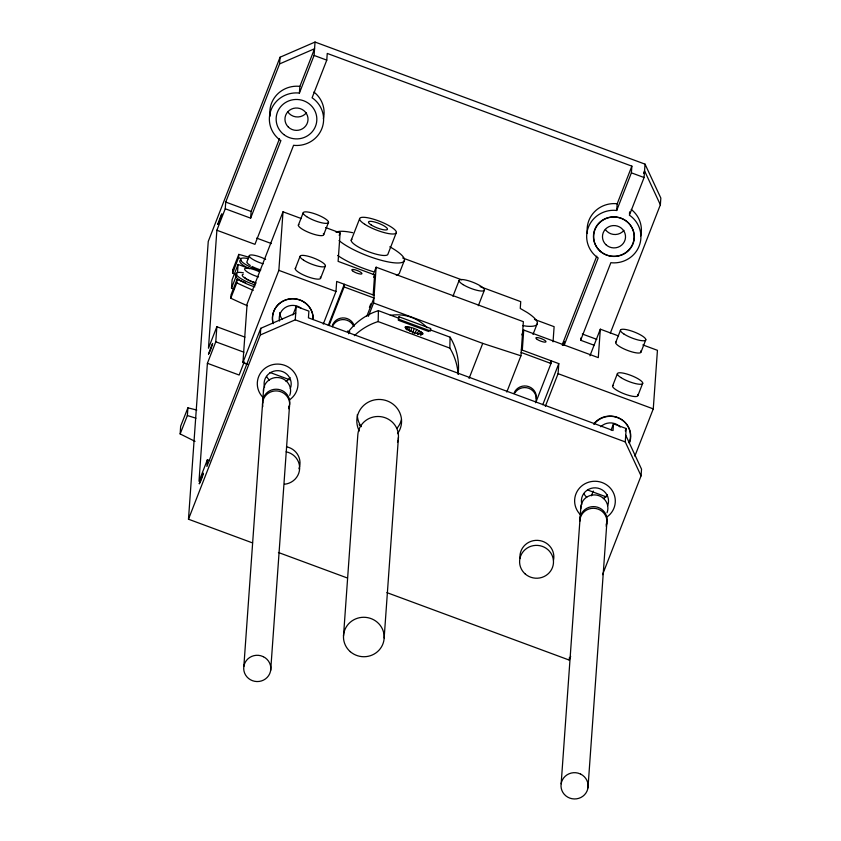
<?xml version="1.0" encoding="UTF-8"?>
<svg xmlns="http://www.w3.org/2000/svg" width="841" height="841" viewBox="0 0 841 841"><rect width="100%" height="100%" fill="white"/><g stroke="black" fill="none" stroke-linecap="round" stroke-linejoin="round"><path stroke-width="1.26" d="M348.595 333.709L348.647 331.533L349.824 329.977A61.057 59.627 1.4 0 1 376.789 311.181L378.418 310.676L398.382 318.066L398.34 320.242L428.847 331.533M458.114 374.066A61.057 59.627 1.4 0 0 450.713 349.541L449.83 348.111L378.156 321.588L378.418 310.676M449.83 348.111L450.082 337.188L430.119 329.798M458.24 374.277L458.461 370.166A61.057 59.627 1.4 0 0 450.965 338.618L450.082 337.188M411.186 331.27L411.396 327.527L405.656 326.728L405.215 327.191L406.161 329.241M195.049 441.367L180.163 433.935L180.647 426.219L187.911 407.832L196.815 410.061M180.163 433.935L187.364 415.528L187.911 407.832M252.552 542.918L188.479 519.212L208.253 241.43L280.074 57.22L315.039 42.05L645.036 164.142L660.837 198.098L660.364 204.794L610.314 333.173M244.92 337.125L216.852 326.739L215.78 341.793L207.401 363.291L199.002 481.262L207.38 459.764L209.798 460.658M280.074 57.22L279.601 63.916L225.735 202.071L225.251 208.768L216.873 230.255L208.473 348.227L216.852 326.739M207.38 459.764L206.907 466.461L260.773 328.305L295.738 313.136M247.296 305.693A132.962 31.485 21.3 0 1 233.325 299.407L230.781 298.198L231.023 294.855L237.004 279.506L245.572 282.671M233.945 289.062L231.496 288.158L232.095 279.79L238.077 264.442L247.874 268.069M235.017 274.008L232.568 273.104L232.81 269.751L238.791 254.403L239.748 254.644A132.962 31.485 21.3 0 1 248.232 257.02M230.781 298.198L236.773 282.839L237.004 279.506M237.488 272.81L238.077 264.442M232.568 273.104L238.56 257.745L238.791 254.403M225.251 208.768L250.639 218.155L251.112 211.469L279.475 138.733M247.864 364.29L242.944 362.471L247.107 303.906L283.018 211.795L301.246 218.534M188.479 519.212L260.3 334.991L260.773 328.305M243.848 666.387L262.676 401.998M262.802 400.327L263.632 388.605M242.944 362.471L278.855 270.36L283.018 211.795M250.639 218.155L280.894 140.573L279.538 139.648A27.133 26.292 4.1 0 1 271.107 109.793A27.133 26.292 4.1 0 1 297.756 92.931L299.396 93.109L299.869 86.413L314.555 48.746L279.601 63.916M260.3 334.991L295.254 319.822L296.211 306.439L308.899 311.138L308.426 317.824L613.036 430.529L613.51 423.832L626.209 428.532L625.252 441.914L641.063 475.869L602.534 574.687M299.396 93.109L314.082 55.432L315.039 42.05M270.676 670.466L289.504 406.077M216.873 230.255L254.949 244.342L293.583 145.272L295.223 145.451A27.133 26.292 4.1 0 0 321.872 128.578A27.133 26.292 4.1 0 0 313.441 98.733L312.085 97.808L326.771 60.132L327.254 53.435L631.864 166.14L631.391 172.836L616.695 210.502L615.055 210.324A27.133 26.292 4.1 0 0 588.406 227.196A27.133 26.292 4.1 0 0 596.837 257.041L598.193 257.966L564.332 344.821M323.249 324.121L335.969 291.491L336.684 281.451L374.129 295.307M325.551 227.533L340.132 232.925L338.114 261.372L374.602 274.87L373.173 294.949M329.041 325.604L344.116 286.949L344.305 284.269L328.295 325.341M343.506 635.996L357.803 435.196A20.352 19.721 4.1 0 1 380.132 416.589A20.352 19.721 4.1 0 1 398.245 439.265M368.4 316.29L373.583 303.002L376.137 267.196L523.365 321.672L520.926 355.806L506.797 392.043M384.158 638.014L398.455 437.215M522.303 350.129L523.733 330.05L598.298 357.635L600.327 329.188L618.555 335.937M535.927 402.145L550.992 363.491L551.191 360.821L550.245 363.228M553.042 341.814L554.114 326.676L534.456 319.401M545.357 406.298L558.077 373.667L558.792 363.627L521.357 349.782M593.935 345.167L580.637 340.248L580.795 338.019M386.871 592.611L569.241 660.08L569.42 657.462M561.157 783.78L579.985 519.391M580.101 517.72L580.931 506.009M616.695 210.502L617.178 203.816L631.864 166.14M587.975 787.859L606.803 523.47M629.467 214.087L629.625 211.858M580.637 340.248L610.881 262.665L612.532 262.844A27.133 26.292 4.1 0 0 639.181 245.982A27.133 26.292 4.1 0 0 630.739 216.126L629.394 215.201L644.08 177.525L645.036 164.142M641.063 475.869L641.536 469.173L625.725 435.228M634.839 456.158L653.268 408.894L657.441 350.319L642.86 344.926M412.689 333.036L414.14 328.442L411.396 327.527M563.134 345.43L564.132 341.635L562.356 345.388M231.496 288.158L236.1 276.353M246.865 262.003L249.262 255.853M244.258 361.893L239.138 375.033L207.401 363.291M298.355 225.199L303.138 212.91M295.254 268.7L300.037 256.421M323.732 234.586L328.526 222.308M292.889 314.944L296.211 306.439M320.642 278.098L325.425 265.809M339.196 235.343L340.132 232.925M351.202 240.326L359.58 218.839M373.309 274.439L376.137 267.196M373.656 277.288L374.602 274.87M396.384 232.452L388.006 253.95A19.669 4.657 21.3 0 1 366.865 251.06A19.669 4.657 21.3 0 1 351.916 239.307M369.42 307.385L370.839 303.769M366.876 316.1L373.94 297.987L344.116 286.949M404.51 260.048L399.717 272.326A37.309 8.841 21.3 0 1 396.174 275.007M452.942 296.305L459.07 280.589M478.329 305.704L484.458 289.977M469.078 378.418L482.734 343.391L520.926 355.806M521.851 334.886L523.733 330.05M533.005 334.424L537.367 323.259M562.429 344.242L596.763 256.169M542.781 404.71L558.792 363.627M643.607 173.267L644.553 170.839L660.364 204.794M589.962 355.775L600.327 329.188M615.654 342.592L620.448 330.313M612.553 386.103L617.347 373.814M641.042 351.98L645.825 339.701M611.144 429.909L613.51 423.832M591.423 495.812L593.283 491.028M637.941 395.491L642.734 383.212M625.262 430.96L626.209 428.532M569.241 660.08L570.661 656.422M414.256 333.667L416.884 329.556L422.56 332.973L422.529 334.234L420.511 335.086M416.589 333.467L419.354 330.765M417.683 334.413L421.309 331.943M420.532 334.035L422.56 332.973M420.878 334.697L422.981 333.772M378.156 321.588L376.526 322.092A61.057 59.627 1.4 0 0 354.376 335.685M422.529 334.234C416.411 333.972 409.42 331.732 405.215 327.191M299.869 86.413L298.229 86.234A27.133 26.292 4.1 0 0 270.108 116.1M617.178 203.816L615.528 203.627A27.133 26.292 4.1 0 0 587.407 233.493M522.597 325.541L526.119 326.129A39.275 9.304 21.3 0 0 527.086 312.421L520.253 308.458L520.737 301.646L480.158 286.634M232.81 269.751L233.766 270.003M187.364 415.528L195.953 418.198M314.082 55.432L326.771 60.132M631.391 172.836L644.08 177.525M402.702 257.977L461.72 279.811M225.735 202.071L251.112 211.469M582.319 334.003L596.826 339.375M256.663 238.108L271.401 243.564M521.168 352.463L550.992 363.491M373.583 303.002L482.734 343.391M278.855 270.36L335.969 291.491M558.077 373.667L653.268 408.894M238.56 257.745L241.01 258.66M347.438 331.081L349.877 331.985M295.254 319.822L625.252 441.914M215.78 341.793L243.848 352.179M270.035 372.489L289.746 379.785M587.796 490.061L606.277 496.894M243.259 362.818L246.886 364.164M278.424 552.495L347.438 578.019M414.14 328.442L416.884 329.556M236.773 282.839L239.317 284.058A132.962 31.485 21.3 0 0 253.278 290.334M405.656 326.728L406.97 329.924M406.939 326.623L407.917 329.851M408.915 326.897L409.535 331.102M398.056 440.285A20.352 19.721 4.1 0 1 397.509 442.271M515.028 392.694A11.532 11.175 4.1 0 1 535.528 402.765M514.072 393.104A11.532 11.175 4.1 0 1 536.253 398.834M360.947 426.145A61.057 59.627 1.4 0 1 359.054 424.716M332.342 326.771A11.532 11.175 4.1 0 1 353.378 325.677M332.468 325.099A11.532 11.175 4.1 0 1 354.376 326.182M390.34 315.375A40.368 39.107 4.1 0 1 427.133 327.727M320.263 277.067A13.572 3.217 21.3 0 1 307.711 276.742A13.572 3.217 21.3 0 1 295.748 267.995M323.365 233.556A13.572 3.217 21.3 0 1 310.802 233.241A13.572 3.217 21.3 0 1 298.849 224.484M640.663 350.96A13.572 3.217 21.3 0 1 628.111 350.634A13.572 3.217 21.3 0 1 616.148 341.888M637.573 394.461A13.572 3.217 21.3 0 1 625.01 394.145A13.572 3.217 21.3 0 1 613.047 385.388M273.178 323.512A20.352 19.721 4.1 0 1 290.565 298.776A20.352 19.721 4.1 0 1 313.136 319.391M594.219 423.391A20.352 19.721 4.1 0 1 620.185 418.692A20.352 19.721 4.1 0 1 629.152 442.829M593.862 424.463A20.352 19.721 4.1 0 1 619.996 418.681A20.352 19.721 4.1 0 1 629.425 443.07M600.747 426.744A13.572 13.151 4.1 0 1 620.259 427.049M282.187 319.38A13.572 13.151 4.1 0 1 279.717 312.526M273.157 323.648A20.352 19.721 4.1 0 1 290.534 298.912A20.352 19.721 4.1 0 1 313.104 319.527M279.485 321.041A13.572 13.151 4.1 0 1 301.257 308.29M580.805 508.752A13.572 13.151 4.1 0 1 596.385 495.055A13.572 13.151 4.1 0 1 607.034 512.737M579.964 520.463A13.572 13.151 4.1 0 1 595.554 506.766A13.572 13.151 4.1 0 1 606.203 524.458M579.827 521.22A13.572 13.151 4.1 0 1 595.901 508.521A13.572 13.151 4.1 0 1 606.088 526.13M263.496 391.349A13.572 13.151 4.1 0 1 279.086 377.662A13.572 13.151 4.1 0 1 289.735 395.344M262.665 403.07A13.572 13.151 4.1 0 1 278.255 389.372A13.572 13.151 4.1 0 1 288.905 407.055M262.791 406.56A13.572 13.151 4.1 0 1 277.194 390.939A13.572 13.151 4.1 0 1 288.778 408.726M263.191 263.79A11.532 2.733 21.3 0 1 249.335 255.58A11.532 2.733 21.3 0 1 265.619 259.385M260.794 269.929A11.532 2.733 21.3 0 1 252.079 266.46M250.282 265.43A11.532 2.733 21.3 0 1 247.054 262.676M258.523 276.931A11.532 2.733 21.3 0 1 244.594 268.994A11.532 2.733 21.3 0 1 258.902 271.517M256.127 283.07A11.532 2.733 21.3 0 1 244.836 278.066A11.532 2.733 21.3 0 1 243.217 274.324M249.378 268.752A16.957 4.016 21.3 0 1 241.22 260.006M259.869 270.707A16.957 4.016 21.3 0 1 241.493 261.351A16.957 4.016 21.3 0 1 248.642 258.671M255.685 282.713A8.137 1.924 21.3 0 1 244.605 277.362M254.834 286.886A16.957 4.016 21.3 0 1 238.939 279.601A16.957 4.016 21.3 0 1 236.91 274.345M255.548 285.046A16.957 4.016 21.3 0 1 237.383 275.901A16.957 4.016 21.3 0 1 243.375 272.82M373.215 271.654A37.309 8.841 21.3 0 1 337.661 255.443M389.804 246.802A37.309 8.841 21.3 0 1 392.873 262.665A37.309 8.841 21.3 0 1 339.049 240.558M336.064 232.284A37.309 8.841 21.3 0 1 352.726 232.705M306.439 112.82A11.532 11.175 4.1 0 1 287.811 111.906M623.948 230.371A11.532 11.175 4.1 0 1 605.31 229.446M607.339 494.729A13.572 13.151 4.1 0 1 603.375 498.608M586.724 497.22A13.572 13.151 4.1 0 1 583.864 493.572M580.658 514.934A20.352 19.721 4.1 0 1 581.268 486.329A20.352 19.721 4.1 0 1 610.703 488.547A20.352 19.721 4.1 0 1 607.013 516.921M581.877 504.39A13.572 13.151 4.1 0 1 595.596 487.843A13.572 13.151 4.1 0 1 607.654 505.672M290.019 377.556A13.572 13.151 4.1 0 1 286.056 381.436M269.404 380.037A13.572 13.151 4.1 0 1 266.544 376.4M263.338 397.761A20.352 19.721 4.1 0 1 263.948 369.157A20.352 19.721 4.1 0 1 293.383 371.365A20.352 19.721 4.1 0 1 289.703 399.738M264.568 387.217A13.572 13.151 4.1 0 1 278.276 370.671A13.572 13.151 4.1 0 1 290.334 388.5M313.914 92.037A27.133 26.292 4.1 0 1 323.354 118.739M359.317 431.023A22.381 21.687 4.1 0 1 365.877 403.659A22.381 21.687 4.1 0 1 394.818 405.677A22.381 21.687 4.1 0 1 397.52 433.693M401.441 419.596A22.381 21.687 4.1 0 1 396.857 428.437M361.241 426.671A22.381 21.687 4.1 0 1 357.299 414.708M631.223 209.43A27.133 26.292 4.1 0 1 640.653 236.132M286.487 446.781A16.957 16.431 4.1 0 1 298.923 468.731M286.129 451.806A16.957 16.431 4.1 0 1 299.638 468.721A16.957 16.431 4.1 0 1 284.573 484.227M520.043 558.519A16.957 16.431 4.1 0 1 537.693 540.364A16.957 16.431 4.1 0 1 553.504 560.18M398.97 316.773L398.792 319.275L430.529 331.018L430.708 328.505L398.97 316.773M217.745 224.337C220.027 221.961 225.745 201.798 217.745 224.337M208.505 354.019C210.797 351.643 216.515 331.48 208.505 354.019M199.275 483.701C201.556 481.336 207.275 461.162 199.275 483.701M263.349 656.695L260.699 655.717A13.572 13.151 4.1 0 0 243.964 670.95A13.572 13.151 4.1 0 0 265.483 678.908A13.572 13.151 4.1 0 0 263.349 656.695M580.658 774.098L577.998 773.11A13.572 13.151 4.1 0 0 561.262 788.343A13.572 13.151 4.1 0 0 582.792 796.311A13.572 13.151 4.1 0 0 580.658 774.098M350.298 651.68A20.352 19.721 4.1 0 0 383.759 641.084A20.352 19.721 4.1 0 0 357.425 618.251A20.352 19.721 4.1 0 0 350.298 651.68M353.252 271.38A5.424 1.283 21.3 0 0 361.788 273.924A5.424 1.283 21.3 0 0 355.69 269.982A5.424 1.283 21.3 0 0 353.252 271.38M537.294 339.47A5.424 1.283 21.3 0 0 545.83 342.014A5.424 1.283 21.3 0 0 539.722 338.071A5.424 1.283 21.3 0 0 537.294 339.47M306.692 216.652A13.572 3.217 21.3 0 0 328.032 223.012A13.572 3.217 21.3 0 0 312.778 213.162A13.572 3.217 21.3 0 0 306.692 216.652M623.99 334.056A13.572 3.217 21.3 0 0 645.331 340.405A13.572 3.217 21.3 0 0 630.077 330.555A13.572 3.217 21.3 0 0 623.99 334.056M620.889 377.556A13.572 3.217 21.3 0 0 642.23 383.916A13.572 3.217 21.3 0 0 626.987 374.066A13.572 3.217 21.3 0 0 620.889 377.556M303.59 260.163A13.572 3.217 21.3 0 0 324.931 266.523A13.572 3.217 21.3 0 0 309.677 256.673A13.572 3.217 21.3 0 0 303.59 260.163M463.097 284.626A13.572 3.217 21.3 0 0 484.132 290.565A13.572 3.217 21.3 0 0 468.069 280.642A13.572 3.217 21.3 0 0 463.097 284.626M364.731 224.263A19.669 4.657 21.3 0 0 395.669 233.483A19.669 4.657 21.3 0 0 373.551 219.196A19.669 4.657 21.3 0 0 364.731 224.263M371.133 224.925A10.176 2.407 21.3 0 0 387.133 229.698A10.176 2.407 21.3 0 0 375.696 222.308A10.176 2.407 21.3 0 0 371.133 224.925M283.774 134.528A20.352 19.721 4.1 0 0 316.605 122.25A20.352 19.721 4.1 0 0 289.083 100.783A20.352 19.721 4.1 0 0 283.774 134.528M288.379 127.107A11.532 11.175 4.1 0 0 307.648 122.071A11.532 11.175 4.1 0 0 293.435 108.394A11.532 11.175 4.1 0 0 288.379 127.107M601.283 252.079A20.352 19.721 4.1 0 0 634.114 239.79A20.352 19.721 4.1 0 0 606.592 218.334A20.352 19.721 4.1 0 0 601.283 252.079M605.888 244.647A11.532 11.175 4.1 0 0 625.147 239.611A11.532 11.175 4.1 0 0 610.944 225.945A11.532 11.175 4.1 0 0 605.888 244.647M600.264 251.259A20.352 19.721 4.1 0 0 633.715 240.663A20.352 19.721 4.1 0 0 607.391 217.84A20.352 19.721 4.1 0 0 600.264 251.259M525.268 574.025A16.957 16.431 4.1 0 0 553.147 565.194A16.957 16.431 4.1 0 0 531.207 546.177A16.957 16.431 4.1 0 0 525.268 574.025"/></g></svg>
